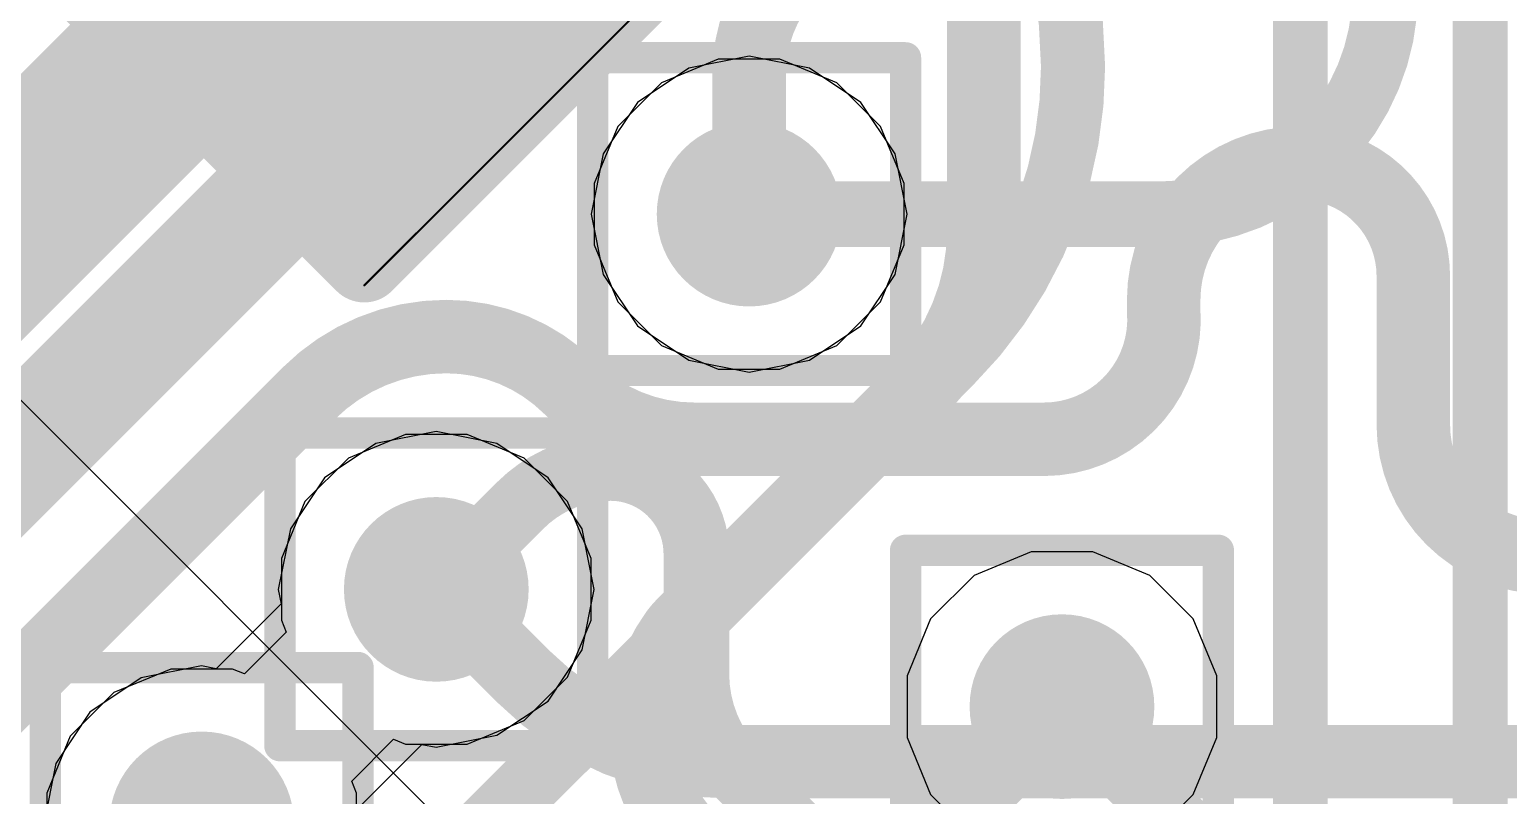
# Model space of a CAD drawing. Header units: inches. Extents: x -6 to 284, y -12 to 154.
# Drawn here: x 61.629 to 64.031, y 12.874 to 14.118 of the extents above; entities that cross this region are included whole.
import ezdxf

# ---------------------------------------------------------------- set-up
doc = ezdxf.new("R2010")
doc.units = ezdxf.units.IN
for name, color, linetype in [('Bottom Layer', 5, 'Continuous'), ('Bottom Overlay', 54, 'Continuous'), ('Bottom Paste', 16, 'Continuous'), ('Bottom Solder', 6, 'Continuous'), ('Drill Drawing', 1, 'Continuous'), ('GND-1', 16, 'Continuous'), ('GND-2', 90, 'Continuous'), ('GND-3', 216, 'Continuous'), ('GND-4', 54, 'Continuous'), ('PWR-1', 156, 'Continuous'), ('PWR-2', 130, 'Continuous'), ('Signal L1', 76, 'Continuous'), ('Signal L2', 6, 'Continuous'), ('Top Layer', 1, 'Continuous'), ('Via Holes', 16, 'Continuous')]:
    doc.layers.add(name, color=color, linetype=linetype)

# ---------------------------------------------------------------- blocks, each defined once
blk = doc.blocks.new('R___0402_B_110')
at = {"layer": 'Bottom Layer'}
for points in [[(-0.2413, 0.3175), (-0.2412999999999999, -0.3175), (-0.6985, -0.3175), (-0.6985, 0.3175)], [(0.6985, 0.3175), (0.6985, -0.3175), (0.2413, -0.3175), (0.2412999999999999, 0.3175)]]:
    blk.add_hatch(color=5, dxfattribs=at).paths.add_polyline_path(points)
at = {"layer": 'Bottom Paste'}
for points in [[(-0.2413, 0.3175), (-0.2412999999999999, -0.3175), (-0.6985, -0.3175), (-0.6985, 0.3175)], [(0.6985, 0.3175), (0.6985, -0.3175), (0.2413, -0.3175), (0.2412999999999999, 0.3175)]]:
    blk.add_hatch(color=16, dxfattribs=at).paths.add_polyline_path(points)
at = {"layer": 'Bottom Solder'}
for points in [[(-0.18629884, 0.37250116), (-0.1862988399999999, -0.37250116), (-0.75350116, -0.37250116), (-0.75350116, 0.37250116)], [(0.75350116, 0.37250116), (0.75350116, -0.37250116), (0.18629884, -0.37250116), (0.1862988399999999, 0.37250116)]]:
    blk.add_hatch(color=6, dxfattribs=at).paths.add_polyline_path(points)
at = {"layer": 'Bottom Overlay'}
for points in [[(0.7874, 0.4064, 0.127, 0.127, 0), (-0.7874, 0.4064, 0.127, 0.127, 0)], [(-0.7874, -0.4064, 0.127, 0.127, 0), (-0.7874, 0.4064, 0.127, 0.127, 0)], [(0.7874, -0.4064, 0.127, 0.127, 0), (0.7874, 0.4064, 0.127, 0.127, 0)], [(0.8128, 0.4318, 0.0032258, 0.0032258, 0), (-0.8128, 0.4318, 0.0032258, 0.0032258, 0)], [(0.7874, -0.4064, 0.127, 0.127, 0), (-0.7874, -0.4064, 0.127, 0.127, 0)]]:
    blk.add_lwpolyline(points, format="xyseb", dxfattribs=at)
for points in [[(-0.8191499999999999, 0.4064, 0.0635, 0.0635, 1), (-0.7556499999999999, 0.4064, 0.0635, 0.0635, 1)], [(-0.8191499999999999, 0.4064, 0.0635, 0.0635, 1), (-0.7556499999999999, 0.4064, 0.0635, 0.0635, 1)], [(0.7556499999999999, 0.4064, 0.0635, 0.0635, 1), (0.8191499999999999, 0.4064, 0.0635, 0.0635, 1)], [(0.7556499999999999, 0.4064, 0.0635, 0.0635, 1), (0.8191499999999999, 0.4064, 0.0635, 0.0635, 1)], [(-0.81360518, 0.4318, 0.0016129, 0.0016129, 1), (-0.8119948199999999, 0.4318, 0.0016129, 0.0016129, 1)], [(0.8119948199999999, 0.4318, 0.0016129, 0.0016129, 1), (0.81360518, 0.4318, 0.0016129, 0.0016129, 1)], [(-0.8191499999999999, -0.4064, 0.0635, 0.0635, 1), (-0.7556499999999999, -0.4064, 0.0635, 0.0635, 1)], [(-0.8191499999999999, -0.4064, 0.0635, 0.0635, 1), (-0.7556499999999999, -0.4064, 0.0635, 0.0635, 1)], [(0.7556499999999999, -0.4064, 0.0635, 0.0635, 1), (0.8191499999999999, -0.4064, 0.0635, 0.0635, 1)], [(0.7556499999999999, -0.4064, 0.0635, 0.0635, 1), (0.8191499999999999, -0.4064, 0.0635, 0.0635, 1)]]:
    blk.add_lwpolyline(points, format="xyseb", close=True, dxfattribs=at)

msp = doc.modelspace()

# ---------------------------------------------------------------- hatches: boundary and pattern name
at = {"layer": 'Bottom Layer'}
h = msp.add_hatch(color=5, dxfattribs=at)
edge = h.paths.add_edge_path()
edge.add_arc((62.79783731999999, 13.81829342), 0.1499997, 0, 360)
h = msp.add_hatch(color=5, dxfattribs=at)
edge = h.paths.add_edge_path()
edge.add_arc((62.28983731999999, 13.20869342), 0.1499997, 0, 360)
h = msp.add_hatch(color=5, dxfattribs=at)
edge = h.paths.add_edge_path()
edge.add_arc((61.90883224, 12.82770358), 0.1499997, 0, 360)
at = {"layer": 'GND-1'}
h = msp.add_hatch(color=16, dxfattribs=at)
edge = h.paths.add_edge_path()
edge.add_arc((62.79783731999999, 13.81829342), 0.1499997, 0, 360)
h = msp.add_hatch(color=16, dxfattribs=at)
edge = h.paths.add_edge_path()
edge.add_arc((62.28983731999999, 13.20869342), 0.1499997, 0, 360)
h = msp.add_hatch(color=16, dxfattribs=at)
edge = h.paths.add_edge_path()
edge.add_arc((63.30583731999999, 13.01819342), 0.1499997, 0, 360)
h = msp.add_hatch(color=16, dxfattribs=at)
edge = h.paths.add_edge_path()
edge.add_arc((61.90883224, 12.82770358), 0.1499997, 0, 360)
at = {"layer": 'GND-2'}
h = msp.add_hatch(color=90, dxfattribs=at)
edge = h.paths.add_edge_path()
edge.add_arc((62.79783731999999, 13.81829342), 0.1499997, 0, 360)
h = msp.add_hatch(color=90, dxfattribs=at)
edge = h.paths.add_edge_path()
edge.add_arc((62.28983731999999, 13.20869342), 0.1499997, 0, 360)
h = msp.add_hatch(color=90, dxfattribs=at)
edge = h.paths.add_edge_path()
edge.add_arc((61.90883224, 12.82770358), 0.1499997, 0, 360)
at = {"layer": 'GND-3'}
h = msp.add_hatch(color=216, dxfattribs=at)
edge = h.paths.add_edge_path()
edge.add_arc((62.79783731999999, 13.81829342), 0.1499997, 0, 360)
h = msp.add_hatch(color=216, dxfattribs=at)
edge = h.paths.add_edge_path()
edge.add_arc((62.28983731999999, 13.20869342), 0.1499997, 0, 360)
h = msp.add_hatch(color=216, dxfattribs=at)
edge = h.paths.add_edge_path()
edge.add_arc((61.90883224, 12.82770358), 0.1499997, 0, 360)
at = {"layer": 'GND-4'}
h = msp.add_hatch(color=54, dxfattribs=at)
edge = h.paths.add_edge_path()
edge.add_arc((62.79783731999999, 13.81829342), 0.1499997, 0, 360)
h = msp.add_hatch(color=54, dxfattribs=at)
edge = h.paths.add_edge_path()
edge.add_arc((62.28983731999999, 13.20869342), 0.1499997, 0, 360)
h = msp.add_hatch(color=54, dxfattribs=at)
edge = h.paths.add_edge_path()
edge.add_arc((61.90883224, 12.82770358), 0.1499997, 0, 360)
at = {"layer": 'PWR-1'}
h = msp.add_hatch(color=156, dxfattribs=at)
edge = h.paths.add_edge_path()
edge.add_arc((62.79783731999999, 13.81829342), 0.1499997, 0, 360)
h = msp.add_hatch(color=156, dxfattribs=at)
edge = h.paths.add_edge_path()
edge.add_arc((62.28983731999999, 13.20869342), 0.1499997, 0, 360)
h = msp.add_hatch(color=156, dxfattribs=at)
edge = h.paths.add_edge_path()
edge.add_arc((61.90883224, 12.82770358), 0.1499997, 0, 360)
at = {"layer": 'PWR-2'}
h = msp.add_hatch(color=130, dxfattribs=at)
edge = h.paths.add_edge_path()
edge.add_arc((62.79783731999999, 13.81829342), 0.1499997, 0, 360)
h = msp.add_hatch(color=130, dxfattribs=at)
edge = h.paths.add_edge_path()
edge.add_arc((62.28983731999999, 13.20869342), 0.1499997, 0, 360)
h = msp.add_hatch(color=130, dxfattribs=at)
edge = h.paths.add_edge_path()
edge.add_arc((61.90883224, 12.82770358), 0.1499997, 0, 360)
at = {"layer": 'Signal L1'}
h = msp.add_hatch(color=76, dxfattribs=at)
edge = h.paths.add_edge_path()
edge.add_arc((62.79783731999999, 13.81829342), 0.1499997, 0, 360)
h = msp.add_hatch(color=76, dxfattribs=at)
edge = h.paths.add_edge_path()
edge.add_arc((62.28983731999999, 13.20869342), 0.1499997, 0, 360)
h = msp.add_hatch(color=76, dxfattribs=at)
edge = h.paths.add_edge_path()
edge.add_arc((63.30583731999999, 13.01819342), 0.1499997, 0, 360)
h = msp.add_hatch(color=76, dxfattribs=at)
edge = h.paths.add_edge_path()
edge.add_arc((61.90883224, 12.82770358), 0.1499997, 0, 360)
at = {"layer": 'Signal L2'}
h = msp.add_hatch(color=6, dxfattribs=at)
edge = h.paths.add_edge_path()
edge.add_arc((62.79783731999999, 13.81829342), 0.1499997, 0, 360)
h = msp.add_hatch(color=6, dxfattribs=at)
edge = h.paths.add_edge_path()
edge.add_arc((62.28983731999999, 13.20869342), 0.1499997, 0, 360)
h = msp.add_hatch(color=6, dxfattribs=at)
edge = h.paths.add_edge_path()
edge.add_arc((61.90883224, 12.82770358), 0.1499997, 0, 360)
at = {"layer": 'Top Layer'}
h = msp.add_hatch(color=1, dxfattribs=at)
edge = h.paths.add_edge_path()
edge.add_arc((62.79783731999999, 13.81829342), 0.1499997, 0, 360)
h = msp.add_hatch(color=1, dxfattribs=at)
edge = h.paths.add_edge_path()
edge.add_arc((62.28983731999999, 13.20869342), 0.1499997, 0, 360)
h = msp.add_hatch(color=1, dxfattribs=at)
edge = h.paths.add_edge_path()
edge.add_arc((63.30583731999999, 13.01819342), 0.1499997, 0, 360)
h = msp.add_hatch(color=1, dxfattribs=at)
edge = h.paths.add_edge_path()
edge.add_arc((61.90883224, 12.82770358), 0.1499997, 0, 360)
at = {"layer": 'Via Holes'}
h = msp.add_hatch(color=7, dxfattribs=at)
edge = h.paths.add_edge_path()
edge.add_arc((62.79783731999999, 13.81829342), 0.07499858, 0, 360)
h = msp.add_hatch(color=7, dxfattribs=at)
edge = h.paths.add_edge_path()
edge.add_arc((62.28983731999999, 13.20869342), 0.07499858, 0, 360)
h = msp.add_hatch(color=7, dxfattribs=at)
edge = h.paths.add_edge_path()
edge.add_arc((63.30583731999999, 13.01819342), 0.07499858, 0, 360)
h = msp.add_hatch(color=7, dxfattribs=at)
edge = h.paths.add_edge_path()
edge.add_arc((61.90883224, 12.82770358), 0.07499858, 0, 360)

# ---------------------------------------------------------------- linework, layer by layer
at = {"layer": 'Bottom Layer'}
for points in [[(63.10587073999999, 14.5833846, 0.10414, 0.10414, -0.198647266504107), (63.32380527999999, 14.05804656, 0.10414, 0.10414, 0)], [(61.10969744, 13.24994048, 0.2032, 0.2032, 0), (62.11078763999999, 14.25103068, 0.2032, 0.2032, 0)], [(63.32380274, 14.05804148, 0.10414, 0.10414, -0.1992541075682965), (63.12528396, 13.57798148, 0.10414, 0.10414, 0)], [(60.90480326, 11.35750332, 0.10414, 0.10414, 0), (63.12528396, 13.57798148, 0.10414, 0.10414, 0)]]:
    msp.add_lwpolyline(points, format="xyseb", dxfattribs=at)
for points in [[(63.29776773999999, 14.05804148, 0.05207, 0.05207, 1), (63.34983773999999, 14.05804148, 0.05207, 0.05207, 1)], [(63.29777028, 14.05804656, 0.05207, 0.05207, 1), (63.34984028, 14.05804656, 0.05207, 0.05207, 1)], [(63.09924896, 13.57798148, 0.05207, 0.05207, 1), (63.15131895999999, 13.57798148, 0.05207, 0.05207, 1)], [(63.09924896, 13.57798148, 0.05207, 0.05207, 1), (63.15131895999999, 13.57798148, 0.05207, 0.05207, 1)]]:
    msp.add_lwpolyline(points, format="xyseb", close=True, dxfattribs=at)
at = {"layer": 'Drill Drawing'}
for points in [[(62.54383732, 14.07229342, 0.0508, 0.0508, 0), (63.05183732, 14.07229342, 0.0508, 0.0508, 0)], [(62.54383732, 13.56429342, 0.0508, 0.0508, 0), (62.54383732, 14.07229342, 0.0508, 0.0508, 0)], [(63.05183732, 13.56429342, 0.0508, 0.0508, 0), (63.05183732, 14.07229342, 0.0508, 0.0508, 0)], [(62.54383732, 13.56429342, 0.0508, 0.0508, 0), (63.05183732, 13.56429342, 0.0508, 0.0508, 0)], [(62.03583732, 13.46269342, 0.0508, 0.0508, 0), (62.54383732, 13.46269342, 0.0508, 0.0508, 0)], [(62.03583732, 12.95469342, 0.0508, 0.0508, 0), (62.03583732, 13.46269342, 0.0508, 0.0508, 0)], [(62.54383732, 12.95469342, 0.0508, 0.0508, 0), (62.54383732, 13.46269342, 0.0508, 0.0508, 0)], [(63.05183732, 13.27219342, 0.0508, 0.0508, 0), (63.55983732, 13.27219342, 0.0508, 0.0508, 0)], [(63.05183732, 12.76419342, 0.0508, 0.0508, 0), (63.05183732, 13.27219342, 0.0508, 0.0508, 0)], [(63.55983732, 12.76419342, 0.0508, 0.0508, 0), (63.55983732, 13.27219342, 0.0508, 0.0508, 0)], [(61.65483223999999, 13.08170358, 0.0508, 0.0508, 0), (62.16283223999999, 13.08170358, 0.0508, 0.0508, 0)], [(61.65483223999999, 12.57370358, 0.0508, 0.0508, 0), (61.65483223999999, 13.08170358, 0.0508, 0.0508, 0)], [(62.16283223999999, 12.57370358, 0.0508, 0.0508, 0), (62.16283223999999, 13.08170358, 0.0508, 0.0508, 0)], [(62.03583732, 12.95469342, 0.0508, 0.0508, 0), (62.54383732, 12.95469342, 0.0508, 0.0508, 0)]]:
    msp.add_lwpolyline(points, format="xyseb", dxfattribs=at)
for points in [[(62.53113731999999, 14.07229342, 0.0254, 0.0254, 1), (62.55653731999999, 14.07229342, 0.0254, 0.0254, 1)], [(62.53113731999999, 14.07229342, 0.0254, 0.0254, 1), (62.55653731999999, 14.07229342, 0.0254, 0.0254, 1)], [(63.03913731999999, 14.07229342, 0.0254, 0.0254, 1), (63.06453731999999, 14.07229342, 0.0254, 0.0254, 1)], [(63.03913731999999, 14.07229342, 0.0254, 0.0254, 1), (63.06453731999999, 14.07229342, 0.0254, 0.0254, 1)], [(62.53113731999999, 13.56429342, 0.0254, 0.0254, 1), (62.55653731999999, 13.56429342, 0.0254, 0.0254, 1)], [(62.53113731999999, 13.56429342, 0.0254, 0.0254, 1), (62.55653731999999, 13.56429342, 0.0254, 0.0254, 1)], [(63.03913731999999, 13.56429342, 0.0254, 0.0254, 1), (63.06453731999999, 13.56429342, 0.0254, 0.0254, 1)], [(63.03913731999999, 13.56429342, 0.0254, 0.0254, 1), (63.06453731999999, 13.56429342, 0.0254, 0.0254, 1)], [(62.02313732, 13.46269342, 0.0254, 0.0254, 1), (62.04853731999999, 13.46269342, 0.0254, 0.0254, 1)], [(62.02313732, 13.46269342, 0.0254, 0.0254, 1), (62.04853731999999, 13.46269342, 0.0254, 0.0254, 1)], [(62.53113731999999, 13.46269342, 0.0254, 0.0254, 1), (62.55653731999999, 13.46269342, 0.0254, 0.0254, 1)], [(62.53113731999999, 13.46269342, 0.0254, 0.0254, 1), (62.55653731999999, 13.46269342, 0.0254, 0.0254, 1)], [(63.03913731999999, 13.27219342, 0.0254, 0.0254, 1), (63.06453731999999, 13.27219342, 0.0254, 0.0254, 1)], [(63.03913731999999, 13.27219342, 0.0254, 0.0254, 1), (63.06453731999999, 13.27219342, 0.0254, 0.0254, 1)], [(63.54713732, 13.27219342, 0.0254, 0.0254, 1), (63.57253732, 13.27219342, 0.0254, 0.0254, 1)], [(63.54713732, 13.27219342, 0.0254, 0.0254, 1), (63.57253732, 13.27219342, 0.0254, 0.0254, 1)], [(61.64213224, 13.08170358, 0.0254, 0.0254, 1), (61.66753224, 13.08170358, 0.0254, 0.0254, 1)], [(61.64213224, 13.08170358, 0.0254, 0.0254, 1), (61.66753224, 13.08170358, 0.0254, 0.0254, 1)], [(62.15013224, 13.08170358, 0.0254, 0.0254, 1), (62.17553224, 13.08170358, 0.0254, 0.0254, 1)], [(62.15013224, 13.08170358, 0.0254, 0.0254, 1), (62.17553224, 13.08170358, 0.0254, 0.0254, 1)], [(62.02313732, 12.95469342, 0.0254, 0.0254, 1), (62.04853731999999, 12.95469342, 0.0254, 0.0254, 1)], [(62.02313732, 12.95469342, 0.0254, 0.0254, 1), (62.04853731999999, 12.95469342, 0.0254, 0.0254, 1)], [(62.53113731999999, 12.95469342, 0.0254, 0.0254, 1), (62.55653731999999, 12.95469342, 0.0254, 0.0254, 1)], [(62.53113731999999, 12.95469342, 0.0254, 0.0254, 1), (62.55653731999999, 12.95469342, 0.0254, 0.0254, 1)]]:
    msp.add_lwpolyline(points, format="xyseb", close=True, dxfattribs=at)
at = {"layer": 'GND-1'}
for p, q in [((62.74779169999999, 14.06989312), (62.65531791999999, 14.03158992)), ((62.84788293999999, 14.06989312), (62.74779169999999, 14.06989312)), ((62.94035672, 14.03158992), (62.84788293999999, 14.06989312)), ((62.65531791999999, 14.03158992), (62.58454081999999, 13.96081282)), ((63.01113382, 13.96081282), (62.94035672, 14.03158992)), ((62.58454081999999, 13.96081282), (62.54623762, 13.86833904)), ((63.04943701999999, 13.86833904), (63.01113382, 13.96081282)), ((62.54623762, 13.86833904), (62.54623762, 13.7682478)), ((63.04943701999999, 13.7682478), (63.04943701999999, 13.86833904)), ((62.54623762, 13.7682478), (62.58454081999999, 13.67577402)), ((63.01113382, 13.67577402), (63.04943701999999, 13.7682478)), ((62.58454081999999, 13.67577402), (62.65531791999999, 13.60499692)), ((62.94035672, 13.60499692), (63.01113382, 13.67577402)), ((62.65531791999999, 13.60499692), (62.74779169999999, 13.56669372)), ((62.84788293999999, 13.56669372), (62.94035672, 13.60499692)), ((62.74779169999999, 13.56669372), (62.84788293999999, 13.56669372)), ((62.23979169999999, 13.46029312), (62.14731791999999, 13.42198992)), ((62.33988294, 13.46029312), (62.23979169999999, 13.46029312)), ((62.43235671999999, 13.42198992), (62.33988294, 13.46029312)), ((62.14731791999999, 13.42198992), (62.07654081999999, 13.35121282)), ((62.50313382, 13.35121282), (62.43235671999999, 13.42198992)), ((62.07654081999999, 13.35121282), (62.03823762, 13.25873904)), ((62.54143702, 13.25873904), (62.50313382, 13.35121282)), ((62.03823762, 13.25873904), (62.03823762, 13.1586478)), ((62.54143702, 13.1586478), (62.54143702, 13.25873904)), ((63.2557917, 13.26979312), (63.16331791999999, 13.23148992)), ((63.35588293999999, 13.26979312), (63.2557917, 13.26979312)), ((63.44835671999999, 13.23148992), (63.35588293999999, 13.26979312)), ((63.16331791999999, 13.23148992), (63.09254081999999, 13.16071282)), ((63.51913381999999, 13.16071282), (63.44835671999999, 13.23148992)), ((63.09254081999999, 13.16071282), (63.05423761999999, 13.06823904)), ((63.55743701999999, 13.06823904), (63.51913381999999, 13.16071282)), ((62.04623354, 13.13934634), (61.97818948, 13.07130482)), ((62.03823762, 13.1586478), (62.04623354, 13.13934634)), ((62.50313382, 13.06617402), (62.54143702, 13.1586478)), ((61.85878662, 13.07930328), (61.76631284, 13.04100008)), ((61.95887786, 13.07930328), (61.85878662, 13.07930328)), ((61.97818948, 13.07130482), (61.95887786, 13.07930328)), ((62.43235671999999, 12.99539692), (62.50313382, 13.06617402)), ((63.05423761999999, 13.06823904), (63.05423761999999, 12.9681478)), ((63.55743701999999, 12.9681478), (63.55743701999999, 13.06823904)), ((61.76631284, 13.04100008), (61.69553574, 12.97022298)), ((62.33988294, 12.95709372), (62.43235671999999, 12.99539692)), ((61.69553574, 12.97022298), (61.65723254, 12.8777492)), ((63.05423761999999, 12.9681478), (63.09254081999999, 12.87567402)), ((63.51913381999999, 12.87567402), (63.55743701999999, 12.9681478)), ((62.15243602, 12.89705066), (62.22048007999999, 12.96509218)), ((62.22048007999999, 12.96509218), (62.23979169999999, 12.95709372)), ((62.23979169999999, 12.95709372), (62.33988294, 12.95709372)), ((62.16043194, 12.8777492), (62.15243602, 12.89705066)), ((61.65723254, 12.8777492), (61.65723254, 12.77765796)), ((62.16043194, 12.77765796), (62.16043194, 12.8777492)), ((63.09254081999999, 12.87567402), (63.16331791999999, 12.80489692)), ((63.44835671999999, 12.80489692), (63.51913381999999, 12.87567402))]:
    msp.add_line(p, q, dxfattribs=at)
at = {"layer": 'GND-2'}
for p, q in [((62.74779169999999, 14.06989312), (62.65531791999999, 14.03158992)), ((62.84788293999999, 14.06989312), (62.74779169999999, 14.06989312)), ((62.94035672, 14.03158992), (62.84788293999999, 14.06989312)), ((62.65531791999999, 14.03158992), (62.58454081999999, 13.96081282)), ((63.01113382, 13.96081282), (62.94035672, 14.03158992)), ((62.58454081999999, 13.96081282), (62.54623762, 13.86833904)), ((63.04943701999999, 13.86833904), (63.01113382, 13.96081282)), ((62.54623762, 13.86833904), (62.54623762, 13.7682478)), ((63.04943701999999, 13.7682478), (63.04943701999999, 13.86833904)), ((62.54623762, 13.7682478), (62.58454081999999, 13.67577402)), ((63.01113382, 13.67577402), (63.04943701999999, 13.7682478)), ((62.58454081999999, 13.67577402), (62.65531791999999, 13.60499692)), ((62.94035672, 13.60499692), (63.01113382, 13.67577402)), ((62.65531791999999, 13.60499692), (62.74779169999999, 13.56669372)), ((62.84788293999999, 13.56669372), (62.94035672, 13.60499692)), ((62.74779169999999, 13.56669372), (62.84788293999999, 13.56669372)), ((62.23979169999999, 13.46029312), (62.14731791999999, 13.42198992)), ((62.33988294, 13.46029312), (62.23979169999999, 13.46029312)), ((62.43235671999999, 13.42198992), (62.33988294, 13.46029312)), ((62.14731791999999, 13.42198992), (62.07654081999999, 13.35121282)), ((62.50313382, 13.35121282), (62.43235671999999, 13.42198992)), ((62.07654081999999, 13.35121282), (62.03823762, 13.25873904)), ((62.54143702, 13.25873904), (62.50313382, 13.35121282)), ((62.03823762, 13.25873904), (62.03823762, 13.1586478)), ((62.54143702, 13.1586478), (62.54143702, 13.25873904)), ((62.04623354, 13.13934634), (61.97818948, 13.07130482)), ((62.03823762, 13.1586478), (62.04623354, 13.13934634)), ((62.50313382, 13.06617402), (62.54143702, 13.1586478)), ((61.85878662, 13.07930328), (61.76631284, 13.04100008)), ((61.95887786, 13.07930328), (61.85878662, 13.07930328)), ((61.97818948, 13.07130482), (61.95887786, 13.07930328)), ((62.43235671999999, 12.99539692), (62.50313382, 13.06617402)), ((61.76631284, 13.04100008), (61.69553574, 12.97022298)), ((62.33988294, 12.95709372), (62.43235671999999, 12.99539692)), ((61.69553574, 12.97022298), (61.65723254, 12.8777492)), ((62.15243602, 12.89705066), (62.22048007999999, 12.96509218)), ((62.22048007999999, 12.96509218), (62.23979169999999, 12.95709372)), ((62.23979169999999, 12.95709372), (62.33988294, 12.95709372)), ((62.16043194, 12.8777492), (62.15243602, 12.89705066)), ((61.65723254, 12.8777492), (61.65723254, 12.77765796)), ((62.16043194, 12.77765796), (62.16043194, 12.8777492))]:
    msp.add_line(p, q, dxfattribs=at)
at = {"layer": 'GND-3'}
for p, q in [((62.74779169999999, 14.06989312), (62.65531791999999, 14.03158992)), ((62.84788293999999, 14.06989312), (62.74779169999999, 14.06989312)), ((62.94035672, 14.03158992), (62.84788293999999, 14.06989312)), ((62.65531791999999, 14.03158992), (62.58454081999999, 13.96081282)), ((63.01113382, 13.96081282), (62.94035672, 14.03158992)), ((62.58454081999999, 13.96081282), (62.54623762, 13.86833904)), ((63.04943701999999, 13.86833904), (63.01113382, 13.96081282)), ((62.54623762, 13.86833904), (62.54623762, 13.7682478)), ((63.04943701999999, 13.7682478), (63.04943701999999, 13.86833904)), ((62.54623762, 13.7682478), (62.58454081999999, 13.67577402)), ((63.01113382, 13.67577402), (63.04943701999999, 13.7682478)), ((62.58454081999999, 13.67577402), (62.65531791999999, 13.60499692)), ((62.94035672, 13.60499692), (63.01113382, 13.67577402)), ((62.65531791999999, 13.60499692), (62.74779169999999, 13.56669372)), ((62.84788293999999, 13.56669372), (62.94035672, 13.60499692)), ((62.74779169999999, 13.56669372), (62.84788293999999, 13.56669372)), ((62.23979169999999, 13.46029312), (62.14731791999999, 13.42198992)), ((62.33988294, 13.46029312), (62.23979169999999, 13.46029312)), ((62.43235671999999, 13.42198992), (62.33988294, 13.46029312)), ((62.14731791999999, 13.42198992), (62.07654081999999, 13.35121282)), ((62.50313382, 13.35121282), (62.43235671999999, 13.42198992)), ((62.07654081999999, 13.35121282), (62.03823762, 13.25873904)), ((62.54143702, 13.25873904), (62.50313382, 13.35121282)), ((62.03823762, 13.25873904), (62.03823762, 13.1586478)), ((62.54143702, 13.1586478), (62.54143702, 13.25873904)), ((62.04623354, 13.13934634), (61.97818948, 13.07130482)), ((62.03823762, 13.1586478), (62.04623354, 13.13934634)), ((62.50313382, 13.06617402), (62.54143702, 13.1586478)), ((61.85878662, 13.07930328), (61.76631284, 13.04100008)), ((61.95887786, 13.07930328), (61.85878662, 13.07930328)), ((61.97818948, 13.07130482), (61.95887786, 13.07930328)), ((62.43235671999999, 12.99539692), (62.50313382, 13.06617402)), ((61.76631284, 13.04100008), (61.69553574, 12.97022298)), ((62.33988294, 12.95709372), (62.43235671999999, 12.99539692)), ((61.69553574, 12.97022298), (61.65723254, 12.8777492)), ((62.15243602, 12.89705066), (62.22048007999999, 12.96509218)), ((62.22048007999999, 12.96509218), (62.23979169999999, 12.95709372)), ((62.23979169999999, 12.95709372), (62.33988294, 12.95709372)), ((62.16043194, 12.8777492), (62.15243602, 12.89705066)), ((61.65723254, 12.8777492), (61.65723254, 12.77765796)), ((62.16043194, 12.77765796), (62.16043194, 12.8777492))]:
    msp.add_line(p, q, dxfattribs=at)
at = {"layer": 'GND-4'}
for p, q in [((62.74779169999999, 14.06989312), (62.65531791999999, 14.03158992)), ((62.84788293999999, 14.06989312), (62.74779169999999, 14.06989312)), ((62.94035672, 14.03158992), (62.84788293999999, 14.06989312)), ((62.65531791999999, 14.03158992), (62.58454081999999, 13.96081282)), ((63.01113382, 13.96081282), (62.94035672, 14.03158992)), ((62.58454081999999, 13.96081282), (62.54623762, 13.86833904)), ((63.04943701999999, 13.86833904), (63.01113382, 13.96081282)), ((62.54623762, 13.86833904), (62.54623762, 13.7682478)), ((63.04943701999999, 13.7682478), (63.04943701999999, 13.86833904)), ((62.54623762, 13.7682478), (62.58454081999999, 13.67577402)), ((63.01113382, 13.67577402), (63.04943701999999, 13.7682478)), ((62.58454081999999, 13.67577402), (62.65531791999999, 13.60499692)), ((62.94035672, 13.60499692), (63.01113382, 13.67577402)), ((62.65531791999999, 13.60499692), (62.74779169999999, 13.56669372)), ((62.84788293999999, 13.56669372), (62.94035672, 13.60499692)), ((62.74779169999999, 13.56669372), (62.84788293999999, 13.56669372)), ((62.23979169999999, 13.46029312), (62.14731791999999, 13.42198992)), ((62.33988294, 13.46029312), (62.23979169999999, 13.46029312)), ((62.43235671999999, 13.42198992), (62.33988294, 13.46029312)), ((62.14731791999999, 13.42198992), (62.07654081999999, 13.35121282)), ((62.50313382, 13.35121282), (62.43235671999999, 13.42198992)), ((62.07654081999999, 13.35121282), (62.03823762, 13.25873904)), ((62.54143702, 13.25873904), (62.50313382, 13.35121282)), ((62.03823762, 13.25873904), (62.03823762, 13.1586478)), ((62.54143702, 13.1586478), (62.54143702, 13.25873904)), ((62.04623354, 13.13934634), (61.97818948, 13.07130482)), ((62.03823762, 13.1586478), (62.04623354, 13.13934634)), ((62.50313382, 13.06617402), (62.54143702, 13.1586478)), ((61.85878662, 13.07930328), (61.76631284, 13.04100008)), ((61.95887786, 13.07930328), (61.85878662, 13.07930328)), ((61.97818948, 13.07130482), (61.95887786, 13.07930328)), ((62.43235671999999, 12.99539692), (62.50313382, 13.06617402)), ((61.76631284, 13.04100008), (61.69553574, 12.97022298)), ((62.33988294, 12.95709372), (62.43235671999999, 12.99539692)), ((61.69553574, 12.97022298), (61.65723254, 12.8777492)), ((62.15243602, 12.89705066), (62.22048007999999, 12.96509218)), ((62.22048007999999, 12.96509218), (62.23979169999999, 12.95709372)), ((62.23979169999999, 12.95709372), (62.33988294, 12.95709372)), ((62.16043194, 12.8777492), (62.15243602, 12.89705066)), ((61.65723254, 12.8777492), (61.65723254, 12.77765796)), ((62.16043194, 12.77765796), (62.16043194, 12.8777492))]:
    msp.add_line(p, q, dxfattribs=at)
at = {"layer": 'PWR-1'}
for p, q in [((62.79783731999999, 14.07482326), (62.69966886, 14.05529574)), ((62.89600577999999, 14.05529574), (62.79783731999999, 14.07482326)), ((62.69966886, 14.05529574), (62.61644321999999, 13.99968752)), ((62.97923141999999, 13.99968752), (62.89600577999999, 14.05529574)), ((62.61644321999999, 13.99968752), (62.560835, 13.91646188)), ((63.03483964, 13.91646188), (62.97923141999999, 13.99968752)), ((62.560835, 13.91646188), (62.54130748, 13.81829342)), ((63.05436716, 13.81829342), (63.03483964, 13.91646188)), ((62.54130748, 13.81829342), (62.560835, 13.72012496)), ((63.03483964, 13.72012496), (63.05436716, 13.81829342)), ((62.560835, 13.72012496), (62.61644321999999, 13.63689932)), ((62.97923141999999, 13.63689932), (63.03483964, 13.72012496)), ((62.61644321999999, 13.63689932), (62.69966886, 13.5812911)), ((62.89600577999999, 13.5812911), (62.97923141999999, 13.63689932)), ((62.69966886, 13.5812911), (62.79783731999999, 13.56176358)), ((62.79783731999999, 13.56176358), (62.89600577999999, 13.5812911)), ((62.28983731999999, 13.46522326), (62.19166885999999, 13.44569574)), ((62.38800577999999, 13.44569574), (62.28983731999999, 13.46522326)), ((62.19166885999999, 13.44569574), (62.10844322, 13.39008752)), ((62.47123142, 13.39008752), (62.38800577999999, 13.44569574)), ((62.10844322, 13.39008752), (62.05283499999999, 13.30686188)), ((62.52683964, 13.30686188), (62.47123142, 13.39008752)), ((62.05283499999999, 13.30686188), (62.03330748, 13.20869342)), ((62.54636716, 13.20869342), (62.52683964, 13.30686188)), ((62.03330748, 13.20869342), (62.03799885999999, 13.18510952)), ((62.52683964, 13.11052496), (62.54636716, 13.20869342)), ((62.03799885999999, 13.18510952), (61.93242121999999, 13.07954204)), ((62.47123142, 13.02729932), (62.52683964, 13.11052496)), ((61.81066378, 13.0647059), (61.72743814, 13.00909768)), ((61.90883224, 13.08423342), (61.81066378, 13.0647059)), ((61.93242121999999, 13.07954204), (61.90883224, 13.08423342)), ((62.38800577999999, 12.9716911), (62.47123142, 13.02729932)), ((61.72743814, 13.00909768), (61.67182992, 12.92587204)), ((62.28983731999999, 12.95216358), (62.38800577999999, 12.9716911)), ((62.1606707, 12.85128748), (62.26624834, 12.95685496)), ((62.26624834, 12.95685496), (62.28983731999999, 12.95216358)), ((61.67182992, 12.92587204), (61.6523024, 12.82770358))]:
    msp.add_line(p, q, dxfattribs=at)
at = {"layer": 'PWR-2'}
for p, q in [((62.79783731999999, 14.07482326), (62.69966886, 14.05529574)), ((62.89600577999999, 14.05529574), (62.79783731999999, 14.07482326)), ((62.69966886, 14.05529574), (62.61644321999999, 13.99968752)), ((62.97923141999999, 13.99968752), (62.89600577999999, 14.05529574)), ((62.61644321999999, 13.99968752), (62.560835, 13.91646188)), ((63.03483964, 13.91646188), (62.97923141999999, 13.99968752)), ((62.560835, 13.91646188), (62.54130748, 13.81829342)), ((63.05436716, 13.81829342), (63.03483964, 13.91646188)), ((62.54130748, 13.81829342), (62.560835, 13.72012496)), ((63.03483964, 13.72012496), (63.05436716, 13.81829342)), ((62.560835, 13.72012496), (62.61644321999999, 13.63689932)), ((62.97923141999999, 13.63689932), (63.03483964, 13.72012496)), ((62.61644321999999, 13.63689932), (62.69966886, 13.5812911)), ((62.89600577999999, 13.5812911), (62.97923141999999, 13.63689932)), ((62.69966886, 13.5812911), (62.79783731999999, 13.56176358)), ((62.79783731999999, 13.56176358), (62.89600577999999, 13.5812911)), ((62.28983731999999, 13.46522326), (62.19166885999999, 13.44569574)), ((62.38800577999999, 13.44569574), (62.28983731999999, 13.46522326)), ((62.19166885999999, 13.44569574), (62.10844322, 13.39008752)), ((62.47123142, 13.39008752), (62.38800577999999, 13.44569574)), ((62.10844322, 13.39008752), (62.05283499999999, 13.30686188)), ((62.52683964, 13.30686188), (62.47123142, 13.39008752)), ((62.05283499999999, 13.30686188), (62.03330748, 13.20869342)), ((62.54636716, 13.20869342), (62.52683964, 13.30686188)), ((62.03330748, 13.20869342), (62.03799885999999, 13.18510952)), ((62.52683964, 13.11052496), (62.54636716, 13.20869342)), ((62.03799885999999, 13.18510952), (61.93242121999999, 13.07954204)), ((62.47123142, 13.02729932), (62.52683964, 13.11052496)), ((61.81066378, 13.0647059), (61.72743814, 13.00909768)), ((61.90883224, 13.08423342), (61.81066378, 13.0647059)), ((61.93242121999999, 13.07954204), (61.90883224, 13.08423342)), ((62.38800577999999, 12.9716911), (62.47123142, 13.02729932)), ((61.72743814, 13.00909768), (61.67182992, 12.92587204)), ((62.28983731999999, 12.95216358), (62.38800577999999, 12.9716911)), ((62.1606707, 12.85128748), (62.26624834, 12.95685496)), ((62.26624834, 12.95685496), (62.28983731999999, 12.95216358)), ((61.67182992, 12.92587204), (61.6523024, 12.82770358))]:
    msp.add_line(p, q, dxfattribs=at)
at = {"layer": 'Signal L1'}
for points in [[(60.97852675999999, 13.15106844, 0.11938, 0.11938, 0), (64.36418927999999, 16.53673096, 0.11938, 0.11938, 0)], [(61.23632151999999, 12.99856176, 0.11938, 0.11938, 0), (64.46304862, 16.22528886, 0.11938, 0.11938, 0)], [(63.6928241, 12.82769342, 0.08889999999999999, 0.08889999999999999, 0), (63.6928241, 14.41952666, 0.08889999999999999, 0.08889999999999999, 0)], [(63.9849241, 12.81229594, 0.08889999999999999, 0.08889999999999999, 0), (63.9849241, 14.28819342, 0.08889999999999999, 0.08889999999999999, 0)], [(63.17883732, 13.79279944, 0.11938, 0.11938, 0), (63.17883732, 14.19464522, 0.11938, 0.11938, 0)], [(63.17883732, 13.79279944, 0.11938, 0.11938, -0.1984905210476194), (63.07042249999999, 13.53046062, 0.11938, 0.11938, 0)], [(62.69059343999999, 13.15063156, 0.11938, 0.11938, 0), (63.06999577999999, 13.5300339, 0.11938, 0.11938, 0)], [(63.07042249999999, 13.53046062, 0.11938, 0.11938, -0.0004058235188132329), (63.06999577999999, 13.5300339, 0.11938, 0.11938, 0)], [(62.67917867999999, 13.13721528, 0.11938, 0.11938, -0.03693826920390835), (62.69059343999999, 13.15063156, 0.11938, 0.11938, 0)], [(62.70484029999999, 12.79806432, 0.11938, 0.11938, -0.3659080759755339), (62.67917867999999, 13.13721528, 0.11938, 0.11938, 0)], [(63.09936834, 12.81171682, 0.11938, 0.11938, 0), (63.30583731999999, 13.01819342, 0.11938, 0.11938, 0)]]:
    msp.add_lwpolyline(points, format="xyseb", dxfattribs=at)
for points in [[(63.14899232, 13.79279944, 0.05969, 0.05969, 1), (63.20868231999999, 13.79279944, 0.05969, 0.05969, 1)], [(63.14899232, 13.79279944, 0.05969, 0.05969, 1), (63.20868231999999, 13.79279944, 0.05969, 0.05969, 1)], [(63.04015078, 13.5300339, 0.05969, 0.05969, 1), (63.09984077999999, 13.5300339, 0.05969, 0.05969, 1)], [(63.04015078, 13.5300339, 0.05969, 0.05969, 1), (63.09984077999999, 13.5300339, 0.05969, 0.05969, 1)], [(63.0405775, 13.53046062, 0.05969, 0.05969, 1), (63.10026749999999, 13.53046062, 0.05969, 0.05969, 1)], [(63.0405775, 13.53046062, 0.05969, 0.05969, 1), (63.10026749999999, 13.53046062, 0.05969, 0.05969, 1)], [(62.66074843999999, 13.15063156, 0.05969, 0.05969, 1), (62.72043844, 13.15063156, 0.05969, 0.05969, 1)], [(62.66074843999999, 13.15063156, 0.05969, 0.05969, 1), (62.72043844, 13.15063156, 0.05969, 0.05969, 1)], [(62.64933368, 13.13721528, 0.05969, 0.05969, 1), (62.70902367999999, 13.13721528, 0.05969, 0.05969, 1)], [(62.64933368, 13.13721528, 0.05969, 0.05969, 1), (62.70902367999999, 13.13721528, 0.05969, 0.05969, 1)], [(63.27599231999999, 13.01819342, 0.05969, 0.05969, 1), (63.33568231999999, 13.01819342, 0.05969, 0.05969, 1)]]:
    msp.add_lwpolyline(points, format="xyseb", close=True, dxfattribs=at)
at = {"layer": 'Signal L2'}
for points in [[(60.93076968, 13.27710578, 0.11938, 0.11938, 0), (63.26028495999999, 15.60662106, 0.11938, 0.11938, 0)], [(60.81392967999999, 12.68528578, 0.11938, 0.11938, 0), (63.37626389999999, 15.24762, 0.11938, 0.11938, 0)], [(62.79783731999999, 14.04652766, 0.11938, 0.11938, -0.4142135623730951), (63.03950308, 14.28819342, 0.11938, 0.11938, 0)], [(62.79783731999999, 13.81829342, 0.11938, 0.11938, 0), (62.79783731999999, 14.04652766, 0.11938, 0.11938, 0)], [(63.4710313, 13.67951798, 0.11938, 0.11938, -0.4141996384204688), (63.69281393999999, 13.90131078, 0.11938, 0.11938, 0)], [(63.69281393999999, 13.9013184, 0.11938, 0.11938, -0.4142135623730951), (63.87636449999999, 13.71776784, 0.11938, 0.11938, 0)], [(63.87636449999999, 13.47630274, 0.11938, 0.11938, 0), (63.87636449999999, 13.71776784, 0.11938, 0.11938, 0)], [(63.4710313, 13.66156272, 0.11938, 0.11938, 0), (63.4710313, 13.67951798, 0.11938, 0.11938, 0)], [(63.47103383999999, 13.66156272, 0.11938, 0.11938, -0.4356427094812971), (63.2766578, 13.45253088, 0.11938, 0.11938, 0)], [(62.08277143999999, 13.52709766, 0.11938, 0.11938, -0.1986585310550834), (62.3059206, 13.61940126, 0.11938, 0.11938, 0)], [(62.3059206, 13.61940126, 0.11938, 0.11938, -0.198703916602233), (62.50718512, 13.5361299, 0.11938, 0.11938, 0)], [(62.50718512, 13.5361299, 0.11938, 0.11938, 0), (62.50734768, 13.53596734, 0.11938, 0.11938, 0)], [(62.50751023999999, 13.53580478, 0.11938, 0.11938, -0.0002005250901213482), (62.50734768, 13.53596734, 0.11938, 0.11938, 0)], [(62.70877475999999, 13.45253342, 0.11938, 0.11938, -0.1987039166022329), (62.50751023999999, 13.53580478, 0.11938, 0.11938, 0)], [(61.23393137999999, 12.6782576, 0.11938, 0.11938, 0), (62.08277143999999, 13.52709766, 0.11938, 0.11938, 0)], [(64.30738218, 13.47630274, 0.11938, 0.11938, -0.9999999999999999), (63.87636449999999, 13.47630274, 0.11938, 0.11938, 0)], [(62.70877475999999, 13.45253342, 0.11938, 0.11938, 0), (63.27587801999999, 13.45253342, 0.11938, 0.11938, 0)], [(63.27587801999999, 13.45253342, 0.11938, 0.11938, 0), (63.2766578, 13.45253088, 0.11938, 0.11938, 0)], [(62.28983731999999, 13.20869342, 0.11938, 0.11938, 0), (62.43318475999999, 13.06534598, 0.11938, 0.11938, 0)], [(62.76262529999999, 12.92888702, 0.11938, 0.11938, -0.198912367379658), (62.43318475999999, 13.06534598, 0.11938, 0.11938, 0)], [(62.76262529999999, 12.92888702, 0.11938, 0.11938, 0), (64.15179701999999, 12.92888702, 0.11938, 0.11938, 0)]]:
    msp.add_lwpolyline(points, format="xyseb", dxfattribs=at)
for points in [[(62.76799232, 14.04652766, 0.05969, 0.05969, 1), (62.82768231999999, 14.04652766, 0.05969, 0.05969, 1)], [(62.76799232, 14.04652766, 0.05969, 0.05969, 1), (62.82768231999999, 14.04652766, 0.05969, 0.05969, 1)], [(63.66296894, 13.9013184, 0.05969, 0.05969, 1), (63.72265894, 13.9013184, 0.05969, 0.05969, 1)], [(63.66296894, 13.90131078, 0.05969, 0.05969, 1), (63.72265894, 13.90131078, 0.05969, 0.05969, 1)], [(62.76799232, 13.81829342, 0.05969, 0.05969, 1), (62.82768231999999, 13.81829342, 0.05969, 0.05969, 1)], [(63.8465195, 13.71776784, 0.05969, 0.05969, 1), (63.9062095, 13.71776784, 0.05969, 0.05969, 1)], [(63.8465195, 13.71776784, 0.05969, 0.05969, 1), (63.9062095, 13.71776784, 0.05969, 0.05969, 1)], [(63.4411863, 13.67951798, 0.05969, 0.05969, 1), (63.50087629999999, 13.67951798, 0.05969, 0.05969, 1)], [(63.4411863, 13.67951798, 0.05969, 0.05969, 1), (63.50087629999999, 13.67951798, 0.05969, 0.05969, 1)], [(63.4411863, 13.66156272, 0.05969, 0.05969, 1), (63.50087629999999, 13.66156272, 0.05969, 0.05969, 1)], [(63.44118884, 13.66156272, 0.05969, 0.05969, 1), (63.50087884, 13.66156272, 0.05969, 0.05969, 1)], [(62.2760756, 13.61940126, 0.05969, 0.05969, 1), (62.33576559999999, 13.61940126, 0.05969, 0.05969, 1)], [(62.2760756, 13.61940126, 0.05969, 0.05969, 1), (62.33576559999999, 13.61940126, 0.05969, 0.05969, 1)], [(62.47734012, 13.5361299, 0.05969, 0.05969, 1), (62.53703012, 13.5361299, 0.05969, 0.05969, 1)], [(62.47734012, 13.5361299, 0.05969, 0.05969, 1), (62.53703012, 13.5361299, 0.05969, 0.05969, 1)], [(62.47750267999999, 13.53596734, 0.05969, 0.05969, 1), (62.53719268, 13.53596734, 0.05969, 0.05969, 1)], [(62.47750267999999, 13.53596734, 0.05969, 0.05969, 1), (62.53719268, 13.53596734, 0.05969, 0.05969, 1)], [(62.47766523999999, 13.53580478, 0.05969, 0.05969, 1), (62.53735523999999, 13.53580478, 0.05969, 0.05969, 1)], [(62.47766523999999, 13.53580478, 0.05969, 0.05969, 1), (62.53735523999999, 13.53580478, 0.05969, 0.05969, 1)], [(62.05292643999999, 13.52709766, 0.05969, 0.05969, 1), (62.11261644, 13.52709766, 0.05969, 0.05969, 1)], [(62.05292643999999, 13.52709766, 0.05969, 0.05969, 1), (62.11261644, 13.52709766, 0.05969, 0.05969, 1)], [(63.8465195, 13.47630274, 0.05969, 0.05969, 1), (63.9062095, 13.47630274, 0.05969, 0.05969, 1)], [(63.8465195, 13.47630274, 0.05969, 0.05969, 1), (63.9062095, 13.47630274, 0.05969, 0.05969, 1)], [(62.67892976, 13.45253342, 0.05969, 0.05969, 1), (62.73861975999999, 13.45253342, 0.05969, 0.05969, 1)], [(62.67892976, 13.45253342, 0.05969, 0.05969, 1), (62.73861975999999, 13.45253342, 0.05969, 0.05969, 1)], [(63.24603301999999, 13.45253342, 0.05969, 0.05969, 1), (63.30572302, 13.45253342, 0.05969, 0.05969, 1)], [(63.24603301999999, 13.45253342, 0.05969, 0.05969, 1), (63.30572302, 13.45253342, 0.05969, 0.05969, 1)], [(63.24681279999999, 13.45253088, 0.05969, 0.05969, 1), (63.3065028, 13.45253088, 0.05969, 0.05969, 1)], [(63.24681279999999, 13.45253088, 0.05969, 0.05969, 1), (63.3065028, 13.45253088, 0.05969, 0.05969, 1)], [(62.25999231999999, 13.20869342, 0.05969, 0.05969, 1), (62.31968231999999, 13.20869342, 0.05969, 0.05969, 1)], [(62.40333975999999, 13.06534598, 0.05969, 0.05969, 1), (62.46302976, 13.06534598, 0.05969, 0.05969, 1)], [(62.40333975999999, 13.06534598, 0.05969, 0.05969, 1), (62.46302976, 13.06534598, 0.05969, 0.05969, 1)], [(62.73278029999999, 12.92888702, 0.05969, 0.05969, 1), (62.7924703, 12.92888702, 0.05969, 0.05969, 1)], [(62.73278029999999, 12.92888702, 0.05969, 0.05969, 1), (62.7924703, 12.92888702, 0.05969, 0.05969, 1)]]:
    msp.add_lwpolyline(points, format="xyseb", close=True, dxfattribs=at)
at = {"layer": 'Top Layer'}
msp.add_line((56.24125912, 18.8896371), (66.39227006, 8.7386287), dxfattribs=at)
for points in [[(60.55338156, 12.3059063, 0.10668, 0.10668, 0), (62.46894034, 14.22146508, 0.10668, 0.10668, 0)], [(60.48903828, 12.66377198, 0.10668, 0.10668, 0), (62.02146853999999, 14.19620224, 0.10668, 0.10668, 0)], [(63.83076134, 14.17955254, 0.10668, 0.10668, -0.4142135623730951), (63.46950222, 13.81829342, 0.10668, 0.10668, 0)], [(62.79783731999999, 13.81829342, 0.10668, 0.10668, 0), (63.46950222, 13.81829342, 0.10668, 0.10668, 0)], [(62.42635977999999, 13.34521334, 0.10668, 0.10668, -0.198912367379658), (62.5729127, 13.40591934, 0.10668, 0.10668, 0)], [(62.5729127, 13.40591934, 0.10668, 0.10668, -0.3444797890545905), (62.70805085999999, 13.3002782, 0.10668, 0.10668, 0)], [(62.28983731999999, 13.20869342, 0.10668, 0.10668, 0), (62.42635724, 13.34521334, 0.10668, 0.10668, 0)], [(62.70805085999999, 13.3002782, 0.10668, 0.10668, -0.06102607280140745), (62.7121682, 13.26666384, 0.10668, 0.10668, 0)], [(62.7121682, 13.0712591, 0.10668, 0.10668, 0), (62.7121682, 13.26666384, 0.10668, 0.10668, 0)], [(62.77838853999999, 12.91138896, 0.10668, 0.10668, -0.198912367379658), (62.7121682, 13.0712591, 0.10668, 0.10668, 0)], [(63.30583731999999, 13.01819342, 0.10668, 0.10668, 0), (63.51216406, 12.81186668, 0.10668, 0.10668, 0)], [(62.77838853999999, 12.91138896, 0.10668, 0.10668, 0), (62.92696076, 12.76281674, 0.10668, 0.10668, 0)]]:
    msp.add_lwpolyline(points, format="xyseb", dxfattribs=at)
for points in [[(62.77116732, 13.81829342, 0.05333999999999999, 0.05333999999999999, 1), (62.82450732, 13.81829342, 0.05333999999999999, 0.05333999999999999, 1)], [(63.44283222, 13.81829342, 0.05333999999999999, 0.05333999999999999, 1), (63.49617222, 13.81829342, 0.05333999999999999, 0.05333999999999999, 1)], [(63.44283222, 13.81829342, 0.05333999999999999, 0.05333999999999999, 1), (63.49617222, 13.81829342, 0.05333999999999999, 0.05333999999999999, 1)], [(62.5462427, 13.40591934, 0.05333999999999999, 0.05333999999999999, 1), (62.5995827, 13.40591934, 0.05333999999999999, 0.05333999999999999, 1)], [(62.5462427, 13.40591934, 0.05333999999999999, 0.05333999999999999, 1), (62.5995827, 13.40591934, 0.05333999999999999, 0.05333999999999999, 1)], [(62.39968723999999, 13.34521334, 0.05333999999999999, 0.05333999999999999, 1), (62.45302723999999, 13.34521334, 0.05333999999999999, 0.05333999999999999, 1)], [(62.39968978, 13.34521334, 0.05333999999999999, 0.05333999999999999, 1), (62.45302978, 13.34521334, 0.05333999999999999, 0.05333999999999999, 1)], [(62.68138086, 13.3002782, 0.05333999999999999, 0.05333999999999999, 1), (62.73472086, 13.3002782, 0.05333999999999999, 0.05333999999999999, 1)], [(62.68138086, 13.3002782, 0.05333999999999999, 0.05333999999999999, 1), (62.73472086, 13.3002782, 0.05333999999999999, 0.05333999999999999, 1)], [(62.6854982, 13.26666384, 0.05333999999999999, 0.05333999999999999, 1), (62.7388382, 13.26666384, 0.05333999999999999, 0.05333999999999999, 1)], [(62.6854982, 13.26666384, 0.05333999999999999, 0.05333999999999999, 1), (62.7388382, 13.26666384, 0.05333999999999999, 0.05333999999999999, 1)], [(62.26316732, 13.20869342, 0.05333999999999999, 0.05333999999999999, 1), (62.31650732, 13.20869342, 0.05333999999999999, 0.05333999999999999, 1)], [(62.6854982, 13.0712591, 0.05333999999999999, 0.05333999999999999, 1), (62.7388382, 13.0712591, 0.05333999999999999, 0.05333999999999999, 1)], [(62.6854982, 13.0712591, 0.05333999999999999, 0.05333999999999999, 1), (62.7388382, 13.0712591, 0.05333999999999999, 0.05333999999999999, 1)], [(63.27916732, 13.01819342, 0.05333999999999999, 0.05333999999999999, 1), (63.33250732, 13.01819342, 0.05333999999999999, 0.05333999999999999, 1)], [(62.75171854, 12.91138896, 0.05333999999999999, 0.05333999999999999, 1), (62.80505854, 12.91138896, 0.05333999999999999, 0.05333999999999999, 1)], [(62.75171854, 12.91138896, 0.05333999999999999, 0.05333999999999999, 1), (62.80505854, 12.91138896, 0.05333999999999999, 0.05333999999999999, 1)]]:
    msp.add_lwpolyline(points, format="xyseb", close=True, dxfattribs=at)

# ---------------------------------------------------------------- block references
at = {"rotation": 225}
msp.add_blockref('R___0402_B_110', (62.44223732, 14.58247782), dxfattribs=at)

doc.saveas('drawing.dxf')
